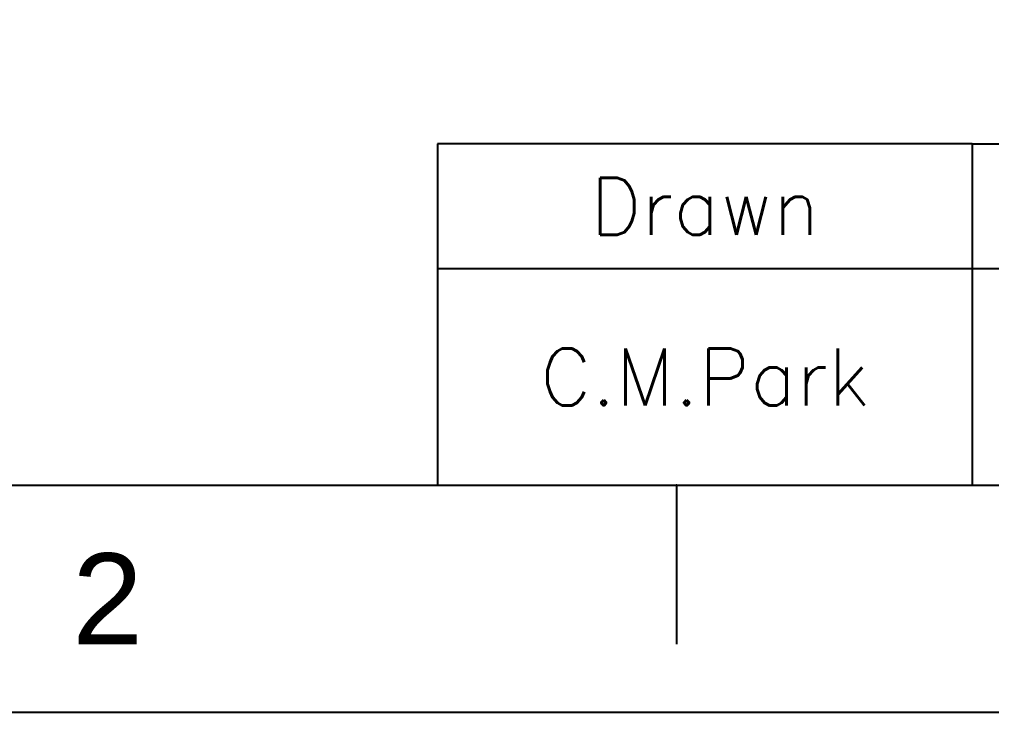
# Model space of a CAD drawing. Header units: millimetres. Extents: x 63 to 483, y 13 to 310.
# Drawn here: x 143.82 to 186.54, y 13.14 to 43.61 of the extents above; entities that cross this region are included whole.
import ezdxf

# ---------------------------------------------------------------- set-up
doc = ezdxf.new("R2010")
doc.units = ezdxf.units.MM
doc.layers.add('FORM', color=7, linetype='Continuous')
doc.layers.add('TEXT', color=2, linetype='Continuous', lineweight=13)
doc.styles.add('blockfont', font='simplex.shx')
doc.styles.get("Standard").update_dxf_attribs({"font": 'arial.ttf'})

msp = doc.modelspace()

# ---------------------------------------------------------------- linework, layer by layer
at = {"layer": 'FORM'}
for p, q in [((185.693, 38.142), (162.193, 38.142)), ((162.193, 38.142), (162.193, 23.142)), ((185.693, 38.142), (472.693, 38.142)), ((185.693, 38.142), (185.693, 23.142)), ((162.193, 33.142), (162.193, 23.142)), ((185.693, 32.642), (162.193, 32.642)), ((232.693, 32.642), (185.693, 32.642)), ((172.693, 23.142), (172.693, 16.142))]:
    msp.add_line(p, q, dxfattribs=at)
at = {"layer": 'FORM', "color": 7, "linetype": 'Continuous'}
msp.add_line((72.693, 23.142), (472.693, 23.142), dxfattribs=at)
msp.add_lwpolyline([(62.693, 310.142), (482.693, 310.142), (482.693, 13.142), (62.693, 13.142)], close=True, dxfattribs=at)
at = {"layer": 'FORM'}
msp.add_point((172.693, 23.142), dxfattribs=at)

# ---------------------------------------------------------------- texts
at = {"layer": 'FORM', "insert": (147.693, 18.142), "char_height": 4, "attachment_point": 5}
msp.add_mtext_dynamic_manual_height_columns('2', width=50, gutter_width=12.5, heights=[0], dxfattribs=at)
at = {"layer": 'TEXT', "char_height": 2.5, "attachment_point": 5, "style": 'blockfont'}
for s, insert in [('Drawn', (173.943, 35.392)), ('C.M.Park', (173.943, 27.892))]:
    msp.add_mtext_dynamic_manual_height_columns(s, width=23.5, gutter_width=12.5, heights=[0], dxfattribs=dict(at, insert=insert))

doc.saveas('drawing.dxf')
